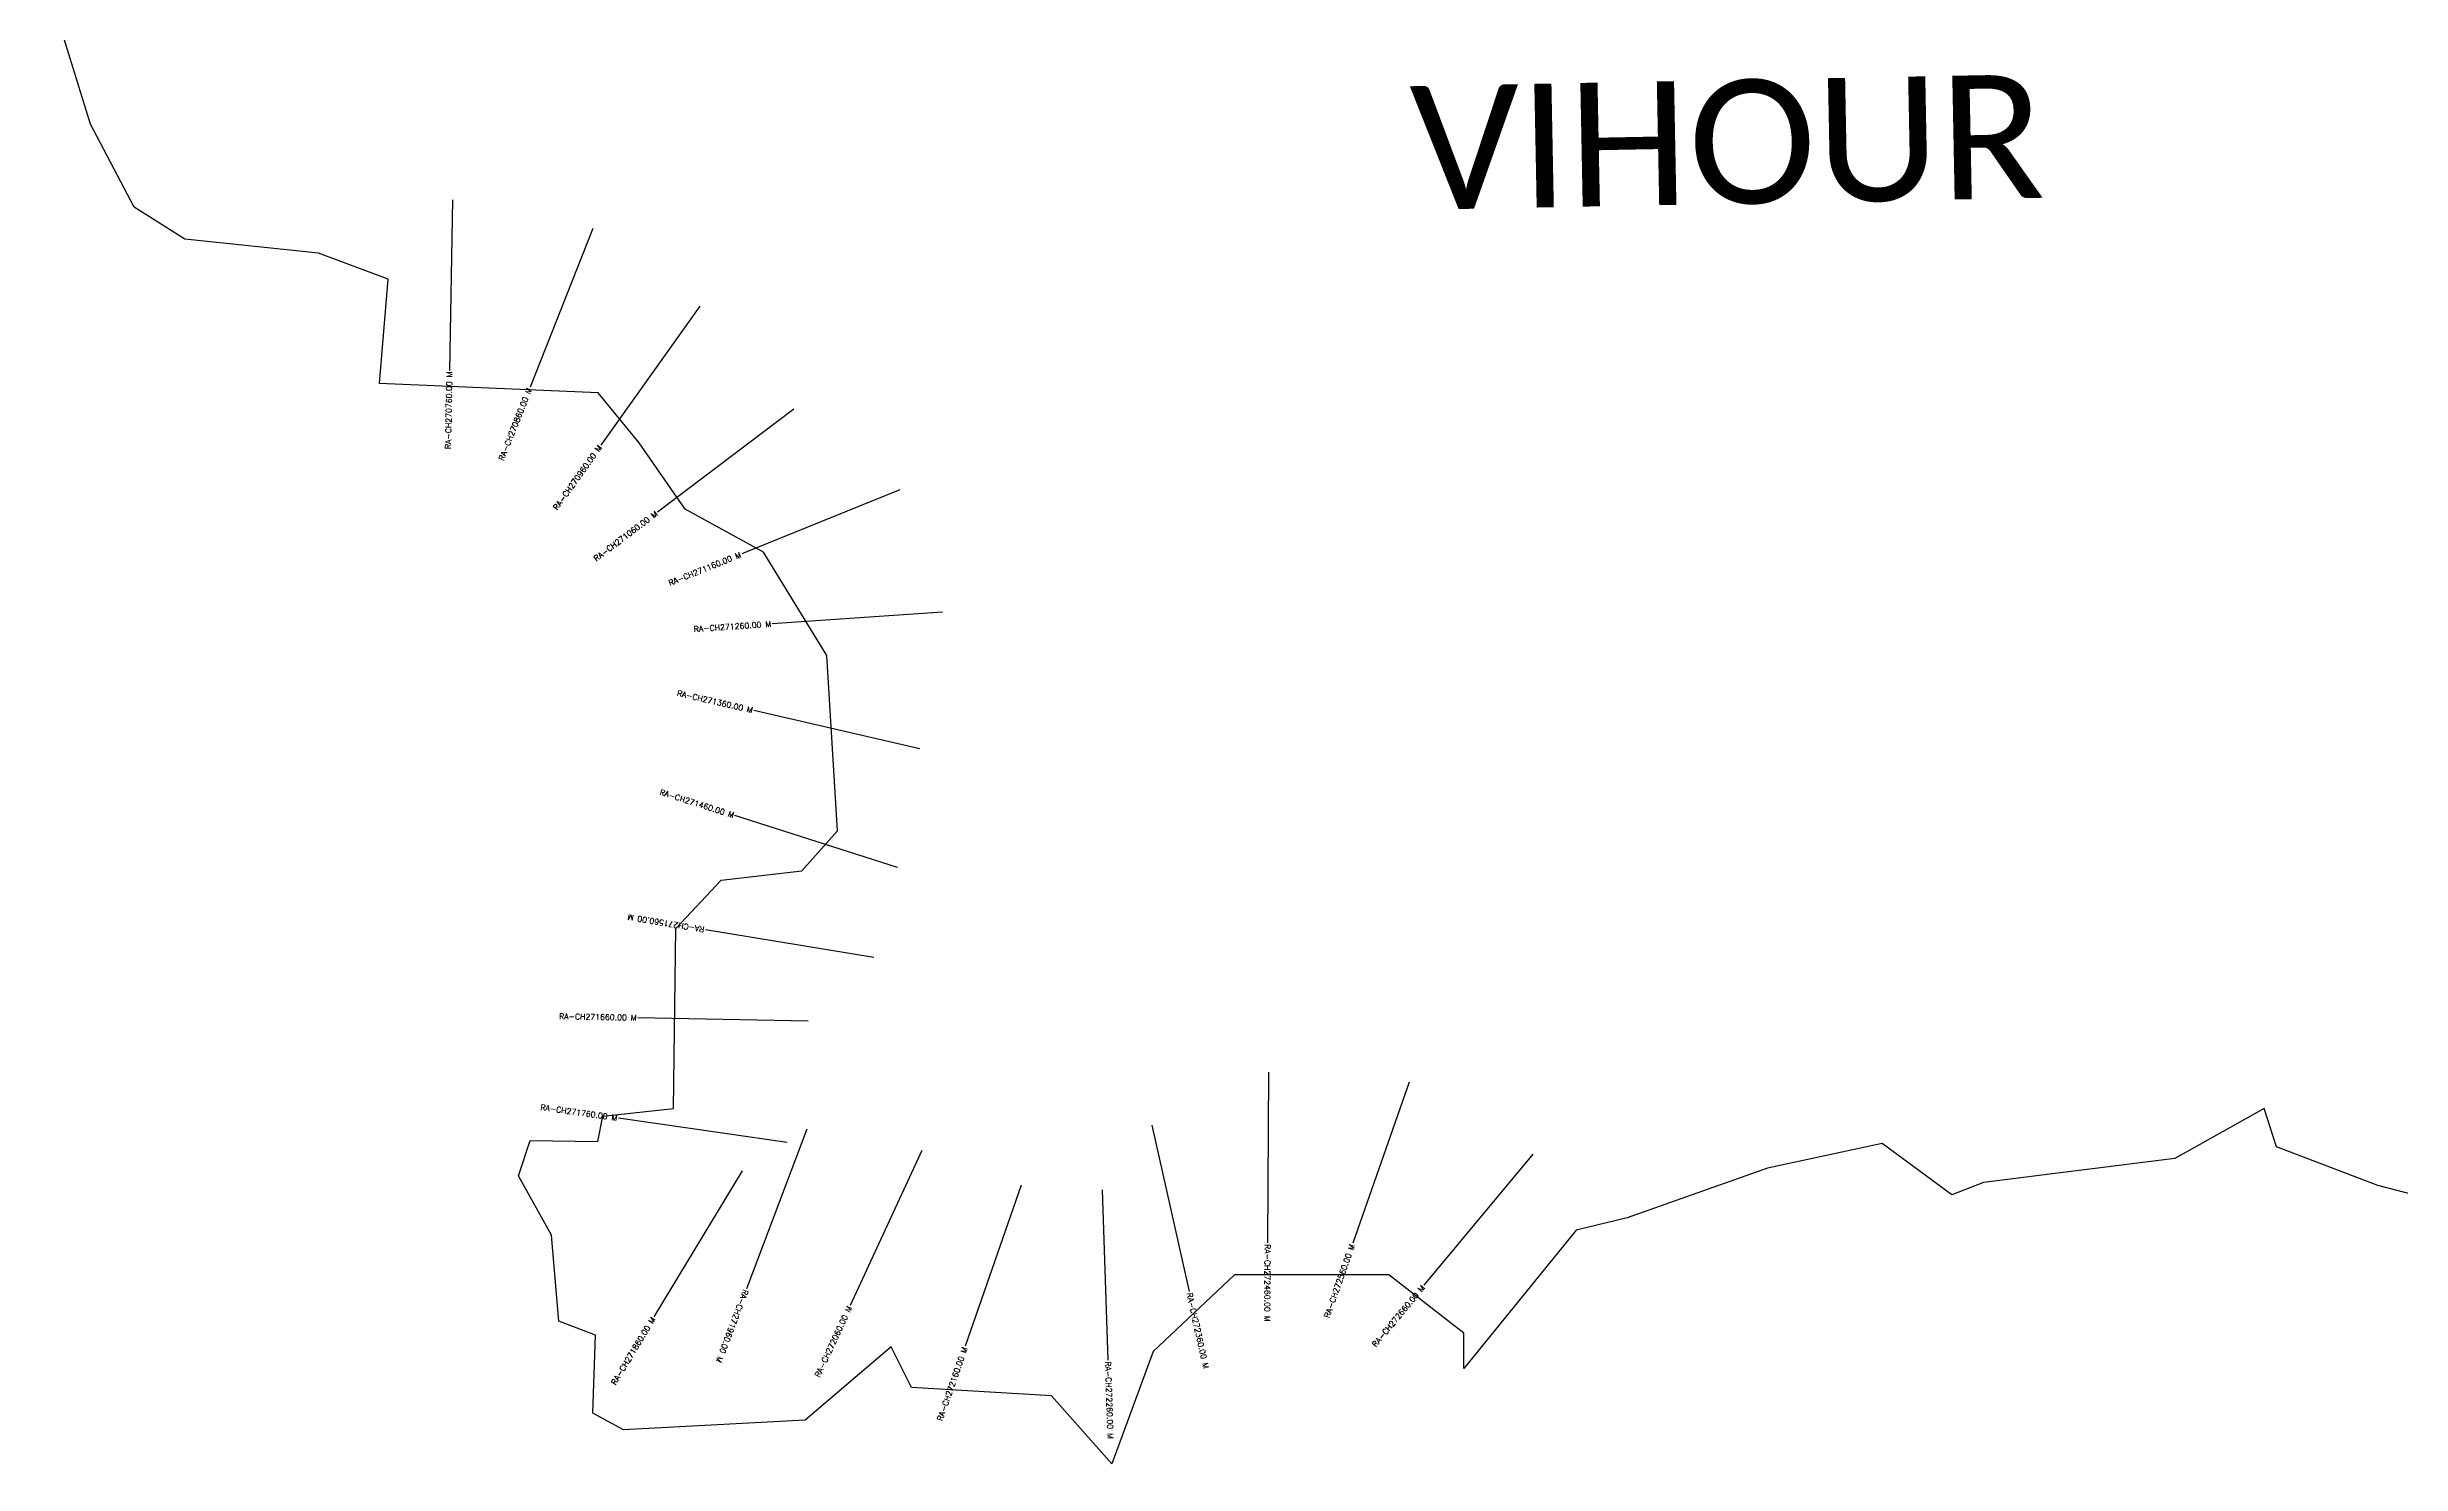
# Model space of a CAD drawing. Header units: metres. Extents: x 281101 to 285503, y 2029220 to 2031723.
# Drawn here: x 281232 to 283302, y 2029274 to 2030520 of the extents above; entities that cross this region are included whole.
import ezdxf
from ezdxf.enums import TextEntityAlignment as Align

# ---------------------------------------------------------------- set-up
doc = ezdxf.new("R2010")
doc.units = ezdxf.units.M
for name, color, linetype in [('CS', 134, 'Continuous'), ('CSMark', 6, 'Continuous'), ('VILLAGE BOUNDRY', 10, 'Continuous'), ('VILLAGE NAME', 250, 'Continuous')]:
    doc.layers.add(name, color=color, linetype=linetype)
doc.styles.get("Standard").update_dxf_attribs({"font": 'simplex.shx'})

msp = doc.modelspace()

# ---------------------------------------------------------------- linework, layer by layer
at = {"layer": 'CS'}
for p, q in [((281588.1, 2030385.4), (281585.4, 2030235.5)), ((281711.5, 2030360.3), (281656.3, 2030220.9)), ((281805.7, 2030292), (281718.5, 2030169.9)), ((281888.2, 2030201.3), (281768.4, 2030111)), ((281981.6, 2030130.4), (281842.5, 2030074.2)), ((282018.9, 2030023.1), (281869.3, 2030012.7)), ((281999.2, 2029902.8), (281853, 2029936.5)), ((281979.4, 2029798.6), (281836.5, 2029844.1)), ((281958.5, 2029719.4), (281810.5, 2029743.7)), ((281901, 2029663.5), (281751, 2029666.4)), ((282305.6, 2029618.5), (282304.9, 2029468.5)), ((282429.4, 2029609.7), (282379.8, 2029468.2)), ((281882.5, 2029556.9), (281734, 2029578.1)), ((281899.8, 2029568.5), (281846.6, 2029428.2)), ((282203.2, 2029572.1), (282235.9, 2029425.7)), ((282000.9, 2029549.7), (281937.8, 2029413.6)), ((282538.3, 2029546.6), (282442.4, 2029431.3)), ((281842.9, 2029531.9), (281765.2, 2029403.6)), ((282088.3, 2029519.3), (282039.1, 2029377.6)), ((282159.3, 2029515.3), (282164.4, 2029365.4))]:
    msp.add_line(p, q, dxfattribs=at)
at = {"layer": 'VILLAGE BOUNDRY', "flags": 128}
for points in [[(281926.7, 2029830.7), (281917.2, 2029984.8), (281861.6, 2030075.8), (281792.8, 2030113.6), (281752.4, 2030171.8), (281716.2, 2030215.9), (281524, 2030224), (281531.5, 2030315.8), (281470.2, 2030338.7), (281352.8, 2030350.8), (281308.3, 2030379.1), (281269.7, 2030452.1), (281231.6, 2030575.4)], [(283370.7, 2029495.8), (283281.3, 2029518.9), (283192.1, 2029553.1), (283181.2, 2029586.8), (283102.6, 2029542.7), (282934.6, 2029521.6), (282906.6, 2029510.7), (282845.4, 2029555.9), (282744.6, 2029534.3), (282621.2, 2029490.6), (282576.3, 2029479.7), (282477.4, 2029358), (282477.4, 2029389.2), (282411.5, 2029440.3), (282275.8, 2029440.3), (282204.3, 2029373), (282167.9, 2029274.2), (282114.8, 2029334.1), (281991.9, 2029341.4), (281973.9, 2029377.1), (281898.2, 2029312.8), (281738.4, 2029304.3), (281711.5, 2029318.7), (281713.8, 2029387.5), (281681.5, 2029399.7), (281675.3, 2029475.3), (281646.2, 2029527.4), (281656.4, 2029558.4), (281715.8, 2029557.7), (281720.3, 2029579.9), (281782.6, 2029586.6), (281784.4, 2029745), (281824.4, 2029787.5), (281895.2, 2029795.5), (281926.7, 2029830.7)]]:
    msp.add_lwpolyline(points, dxfattribs=at)

# ---------------------------------------------------------------- texts
at = {"layer": 'CSMark'}
for s, rotation, p in [('RA-CH270760.00 M', 88.9645, (281585.4, 2030234.5)), ('RA-CH270860.00 M', 68.3876, (281655.9, 2030219.9)), ('RA-CH270960.00 M', 54.4518, (281717.9, 2030169.1)), ('RA-CH271060.00 M', 37.0086, (281767.6, 2030110.4)), ('RA-CH271160.00 M', 21.9838, (281841.6, 2030073.8)), ('RA-CH271260.00 M', 3.9431, (281868.3, 2030012.7)), ('RA-CH271360.00 M', 347.0117, (281852.1, 2029936.7)), ('RA-CH271460.00 M', 342.3606, (281835.5, 2029844.4)), ('RA-CH271660.00 M', 358.8954, (281750, 2029666.4)), ('RA-CH271760.00 M', 351.8835, (281733, 2029578.3)), ('RA-CH272560.00 M', 70.6644, (282379.4, 2029467.2)), ('RA-CH272660.00 M', 50.2569, (282441.8, 2029430.5)), ('RA-CH271860.00 M', 58.784, (281764.7, 2029402.7)), ('RA-CH272060.00 M', 65.136, (281937.4, 2029412.7)), ('RA-CH272160.00 M', 70.8438, (282038.8, 2029376.7))]:
    msp.add_text(s, height=5, rotation=rotation, dxfattribs=at).set_placement(p, align=Align.MIDDLE_RIGHT)
for s, rotation, p in [('RA-CH271560.00 M', 170.6411, (281809.5, 2029743.9)), ('RA-CH272460.00 M', 269.7188, (282304.9, 2029467.5)), ('RA-CH271960.00 M', 249.2098, (281846.2, 2029427.3)), ('RA-CH272360.00 M', 282.5764, (282236.1, 2029424.7)), ('RA-CH272260.00 M', 271.9598, (282164.5, 2029364.4))]:
    msp.add_text(s, height=5, rotation=rotation, dxfattribs=at).set_placement(p, align=Align.MIDDLE_LEFT)
at = {"layer": 'VILLAGE NAME', "insert": (282429.5, 2030485.3), "char_height": 108.748, "attachment_point": 1, "rotation": 1.1028}
msp.add_mtext_dynamic_manual_height_columns('{\\fCalibri|b0|i0|c0|p34;VIHOUR}', width=726.929, gutter_width=543.7, heights=[0], dxfattribs=at)

doc.saveas('drawing.dxf')
